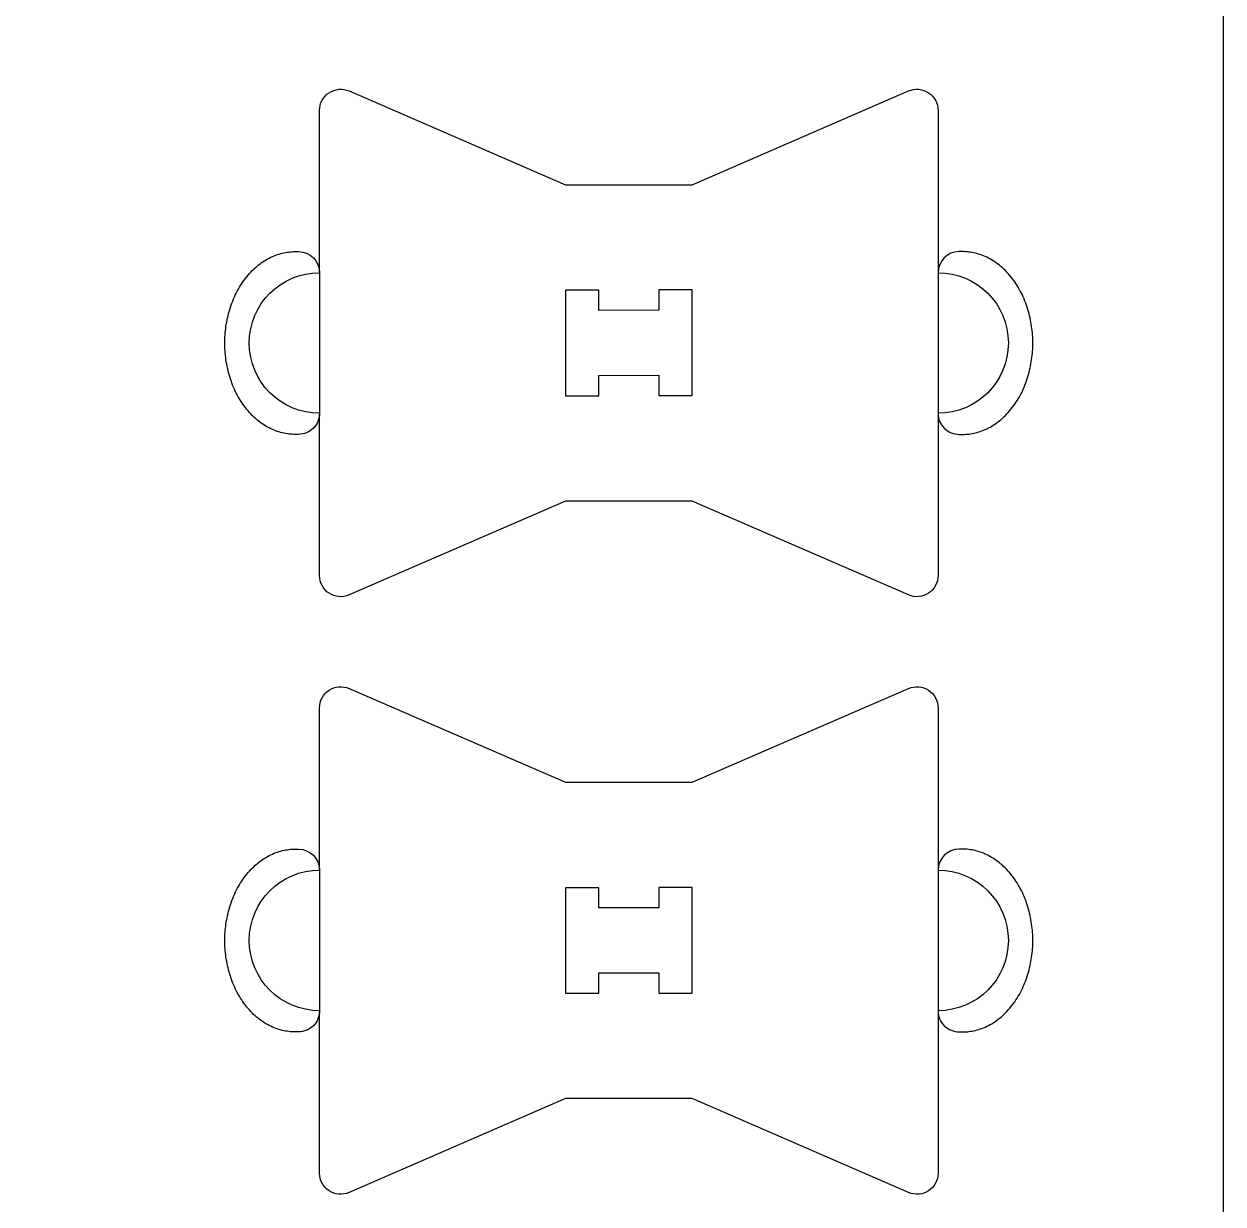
# Model space of a CAD drawing. Header units: millimetres. Extents: x -30 to 12678, y 0 to 23683.
# Drawn here: x 5851.7 to 6192.9, y 2612.1 to 2947.9 of the extents above; entities that cross this region are included whole.
import ezdxf

# ---------------------------------------------------------------- set-up
doc = ezdxf.new("R2010")
doc.units = ezdxf.units.MM
for name, color, linetype, true_color in [('0_SHEET_SPRUCEPLY_2440X122', 1, 'Continuous', 0xff0000), ('3_ANYTOOL_CUTTHROUGH_INSID', 4, 'Continuous', 0x00ffff), ('4_ANYTOOL_CUTTHROUGH_OUTSI', 5, 'Continuous', 0x0000ff), ('5_ANYTOOL_HALF_MILL_9MM_IN', 3, 'Continuous', 0x00ff00)]:
    doc.layers.add(name, color=color, linetype=linetype, true_color=true_color)

msp = doc.modelspace()

# ---------------------------------------------------------------- linework, layer by layer
at = {"layer": '0_SHEET_SPRUCEPLY_2440X122'}
msp.add_lwpolyline([(6192.88, 1290.9), (4972.88, 1290.9), (4972.88, 3730.9), (6192.88, 3730.9)], close=True, dxfattribs=at)
at = {"layer": '3_ANYTOOL_CUTTHROUGH_INSID'}
for points in [[(6032.32, 2866.44), (6015.26, 2866.37), (6015.26, 2872.13), (6005.79, 2872.13), (6005.79, 2842.1), (6015.26, 2842.1), (6015.26, 2847.87), (6032.32, 2847.94), (6032.32, 2842.17), (6041.79, 2842.17), (6041.79, 2872.2), (6032.32, 2872.2)], [(6032.32, 2696.44), (6015.26, 2696.37), (6015.26, 2702.13), (6005.79, 2702.13), (6005.79, 2672.1), (6015.26, 2672.1), (6015.26, 2677.87), (6032.32, 2677.94), (6032.32, 2672.17), (6041.79, 2672.17), (6041.79, 2702.2), (6032.32, 2702.2)]]:
    msp.add_lwpolyline(points, close=True, dxfattribs=at)
at = {"layer": '4_ANYTOOL_CUTTHROUGH_OUTSI'}
for p, q in [((5944.18, 2928.82, 0), (6005.79, 2902.12, 0)), ((6041.79, 2902.12, 0), (6103.41, 2928.82, 0)), ((5935.79, 2877.12, 0), (5935.79, 2923.31, 0)), ((6111.79, 2923.31, 0), (6111.79, 2877.12, 0)), ((6005.79, 2902.12, 0), (6041.79, 2902.12, 0)), ((5935.79, 2790.92, 0), (5935.79, 2837.12, 0)), ((6111.79, 2837.12, 0), (6111.79, 2790.92, 0)), ((6005.79, 2812.12, 0), (5944.18, 2785.42, 0)), ((6041.79, 2812.12, 0), (6005.79, 2812.12, 0)), ((6103.41, 2785.42, 0), (6041.79, 2812.12, 0)), ((5944.18, 2758.82, 0), (6005.79, 2732.12, 0)), ((6041.79, 2732.12, 0), (6103.41, 2758.82, 0)), ((5935.79, 2707.12, 0), (5935.79, 2753.31, 0)), ((6111.79, 2753.31, 0), (6111.79, 2707.12, 0)), ((6005.79, 2732.12, 0), (6041.79, 2732.12, 0)), ((5935.79, 2620.92, 0), (5935.79, 2667.12, 0)), ((6111.79, 2667.12, 0), (6111.79, 2620.92, 0)), ((6005.79, 2642.12, 0), (5944.18, 2615.42, 0)), ((6041.79, 2642.12, 0), (6005.79, 2642.12, 0)), ((6103.41, 2615.42, 0), (6041.79, 2642.12, 0))]:
    msp.add_line(p, q, dxfattribs=at)
at = {"layer": '4_ANYTOOL_CUTTHROUGH_OUTSI', "extrusion": (0, 0, -1)}
for centre, radius, start, end in [((-5941.79, 2923.31, 0), 6, 0, 113.4291), ((-6105.79, 2923.31, 0), 6, 66.5709, 180), ((-5935.79, 2857.12, 0), 20, 270, 90), ((-6111.79, 2857.12, 0), 20, 90, 270), ((-5941.79, 2790.92, 0), 6, 246.5709, 360), ((-6105.79, 2790.92, 0), 6, 180, 293.4291), ((-5941.79, 2753.31, 0), 6, 0, 113.4291), ((-6105.79, 2753.31, 0), 6, 66.5709, 180), ((-5935.79, 2687.12, 0), 20, 270, 90), ((-6111.79, 2687.12, 0), 20, 90, 270), ((-5941.79, 2620.92, 0), 6, 246.5709, 0), ((-6105.79, 2620.92, 0), 6, 180, 293.4291)]:
    msp.add_arc(centre, radius, start, end, dxfattribs=at)
at = {"layer": '5_ANYTOOL_HALF_MILL_9MM_IN'}
for p, q in [((5927.51, 2883.05, 0), (5927.96, 2883.08, 0)), ((5927.96, 2883.08, 0), (5928.41, 2883.1, 0)), ((5928.41, 2883.1, 0), (5928.86, 2883.11, 0)), ((5928.86, 2883.11, 0), (5929.79, 2883.11, 0)), ((6118.73, 2883.11, 0), (6117.79, 2883.11, 0)), ((6119.17, 2883.1, 0), (6118.73, 2883.11, 0)), ((6119.62, 2883.08, 0), (6119.17, 2883.1, 0)), ((6120.07, 2883.05, 0), (6119.62, 2883.08, 0)), ((5918.77, 2879.57, 0), (5919.21, 2879.89, 0)), ((5919.21, 2879.89, 0), (5919.66, 2880.2, 0)), ((5919.66, 2880.2, 0), (5920.11, 2880.5, 0)), ((5920.11, 2880.5, 0), (5920.56, 2880.77, 0)), ((5920.56, 2880.77, 0), (5921.02, 2881.03, 0)), ((5921.02, 2881.03, 0), (5921.48, 2881.28, 0)), ((5921.48, 2881.28, 0), (5921.95, 2881.51, 0)), ((5921.95, 2881.51, 0), (5922.41, 2881.72, 0)), ((5922.41, 2881.72, 0), (5922.88, 2881.92, 0)), ((5922.88, 2881.92, 0), (5923.35, 2882.1, 0)), ((5923.35, 2882.1, 0), (5923.81, 2882.27, 0)), ((5923.81, 2882.27, 0), (5924.28, 2882.42, 0)), ((5924.28, 2882.42, 0), (5924.75, 2882.55, 0)), ((5924.75, 2882.55, 0), (5925.21, 2882.67, 0)), ((5925.21, 2882.67, 0), (5925.68, 2882.78, 0)), ((5925.68, 2882.78, 0), (5926.14, 2882.87, 0)), ((5926.14, 2882.87, 0), (5926.6, 2882.94, 0)), ((5926.6, 2882.94, 0), (5927.06, 2883, 0)), ((5927.06, 2883, 0), (5927.51, 2883.05, 0)), ((6120.53, 2883, 0), (6120.07, 2883.05, 0)), ((6120.99, 2882.94, 0), (6120.53, 2883, 0)), ((6121.45, 2882.87, 0), (6120.99, 2882.94, 0)), ((6121.91, 2882.78, 0), (6121.45, 2882.87, 0)), ((6122.37, 2882.67, 0), (6121.91, 2882.78, 0)), ((6122.84, 2882.55, 0), (6122.37, 2882.67, 0)), ((6123.3, 2882.42, 0), (6122.84, 2882.55, 0)), ((6123.77, 2882.27, 0), (6123.3, 2882.42, 0)), ((6124.24, 2882.1, 0), (6123.77, 2882.27, 0)), ((6124.71, 2881.92, 0), (6124.24, 2882.1, 0)), ((6125.17, 2881.72, 0), (6124.71, 2881.92, 0)), ((6125.64, 2881.51, 0), (6125.17, 2881.72, 0)), ((6126.1, 2881.28, 0), (6125.64, 2881.51, 0)), ((6126.56, 2881.03, 0), (6126.1, 2881.28, 0)), ((6127.02, 2880.77, 0), (6126.56, 2881.03, 0)), ((6127.47, 2880.5, 0), (6127.02, 2880.77, 0)), ((6127.93, 2880.2, 0), (6127.47, 2880.5, 0)), ((6128.37, 2879.89, 0), (6127.93, 2880.2, 0)), ((6128.82, 2879.57, 0), (6128.37, 2879.89, 0)), ((5915.07, 2875.96, 0), (5915.45, 2876.42, 0)), ((5915.45, 2876.42, 0), (5915.84, 2876.86, 0)), ((5915.84, 2876.86, 0), (5916.23, 2877.29, 0)), ((5916.23, 2877.29, 0), (5916.64, 2877.71, 0)), ((5916.64, 2877.71, 0), (5917.05, 2878.11, 0)), ((5917.05, 2878.11, 0), (5917.47, 2878.5, 0)), ((5917.47, 2878.5, 0), (5917.9, 2878.87, 0)), ((5917.9, 2878.87, 0), (5918.33, 2879.22, 0)), ((5918.33, 2879.22, 0), (5918.77, 2879.57, 0)), ((5935.79, 2877.12, 0), (5935.79, 2837.12, 0)), ((6111.79, 2877.12, 0), (6111.79, 2837.12, 0)), ((6129.25, 2879.22, 0), (6128.82, 2879.57, 0)), ((6129.69, 2878.87, 0), (6129.25, 2879.22, 0)), ((6130.11, 2878.5, 0), (6129.69, 2878.87, 0)), ((6130.53, 2878.11, 0), (6130.11, 2878.5, 0)), ((6130.95, 2877.71, 0), (6130.53, 2878.11, 0)), ((6131.35, 2877.29, 0), (6130.95, 2877.71, 0)), ((6131.75, 2876.86, 0), (6131.35, 2877.29, 0)), ((6132.14, 2876.42, 0), (6131.75, 2876.86, 0)), ((6132.52, 2875.96, 0), (6132.14, 2876.42, 0)), ((5912.68, 2872.43, 0), (5912.99, 2872.97, 0)), ((5912.99, 2872.97, 0), (5913.31, 2873.49, 0)), ((5913.31, 2873.49, 0), (5913.64, 2874.01, 0)), ((5913.64, 2874.01, 0), (5913.98, 2874.51, 0)), ((5913.98, 2874.51, 0), (5914.33, 2875.01, 0)), ((5914.33, 2875.01, 0), (5914.69, 2875.49, 0)), ((5914.69, 2875.49, 0), (5915.07, 2875.96, 0)), ((6132.89, 2875.49, 0), (6132.52, 2875.96, 0)), ((6133.25, 2875.01, 0), (6132.89, 2875.49, 0)), ((6133.6, 2874.51, 0), (6133.25, 2875.01, 0)), ((6133.94, 2874.01, 0), (6133.6, 2874.51, 0)), ((6134.28, 2873.49, 0), (6133.94, 2874.01, 0)), ((6134.6, 2872.97, 0), (6134.28, 2873.49, 0)), ((6134.91, 2872.43, 0), (6134.6, 2872.97, 0)), ((5911.07, 2869.05, 0), (5911.31, 2869.63, 0)), ((5911.31, 2869.63, 0), (5911.56, 2870.2, 0)), ((5911.56, 2870.2, 0), (5911.82, 2870.77, 0)), ((5911.82, 2870.77, 0), (5912.09, 2871.33, 0)), ((5912.09, 2871.33, 0), (5912.38, 2871.89, 0)), ((5912.38, 2871.89, 0), (5912.68, 2872.43, 0)), ((6135.2, 2871.89, 0), (6134.91, 2872.43, 0)), ((6135.49, 2871.33, 0), (6135.2, 2871.89, 0)), ((6135.77, 2870.77, 0), (6135.49, 2871.33, 0)), ((6136.03, 2870.2, 0), (6135.77, 2870.77, 0)), ((6136.28, 2869.63, 0), (6136.03, 2870.2, 0)), ((6136.52, 2869.05, 0), (6136.28, 2869.63, 0)), ((5909.89, 2865.47, 0), (5910.06, 2866.07, 0)), ((5910.06, 2866.07, 0), (5910.24, 2866.68, 0)), ((5910.24, 2866.68, 0), (5910.42, 2867.27, 0)), ((5910.42, 2867.27, 0), (5910.63, 2867.87, 0)), ((5910.63, 2867.87, 0), (5910.84, 2868.46, 0)), ((5910.84, 2868.46, 0), (5911.07, 2869.05, 0)), ((6136.74, 2868.46, 0), (6136.52, 2869.05, 0)), ((6136.96, 2867.87, 0), (6136.74, 2868.46, 0)), ((6137.16, 2867.27, 0), (6136.96, 2867.87, 0)), ((6137.35, 2866.68, 0), (6137.16, 2867.27, 0)), ((6137.53, 2866.07, 0), (6137.35, 2866.68, 0)), ((6137.69, 2865.47, 0), (6137.53, 2866.07, 0)), ((5909.26, 2862.44, 0), (5909.36, 2863.05, 0)), ((5909.36, 2863.05, 0), (5909.47, 2863.65, 0)), ((5909.47, 2863.65, 0), (5909.6, 2864.26, 0)), ((5909.6, 2864.26, 0), (5909.74, 2864.87, 0)), ((5909.74, 2864.87, 0), (5909.89, 2865.47, 0)), ((6137.84, 2864.87, 0), (6137.69, 2865.47, 0)), ((6137.98, 2864.26, 0), (6137.84, 2864.87, 0)), ((6138.11, 2863.65, 0), (6137.98, 2864.26, 0)), ((6138.22, 2863.05, 0), (6138.11, 2863.65, 0)), ((6138.33, 2862.44, 0), (6138.22, 2863.05, 0)), ((5908.87, 2858.85, 0), (5908.91, 2859.44, 0)), ((5908.91, 2859.44, 0), (5908.96, 2860.04, 0)), ((5908.96, 2860.04, 0), (5909.01, 2860.63, 0)), ((5909.01, 2860.63, 0), (5909.08, 2861.23, 0)), ((5909.08, 2861.23, 0), (5909.16, 2861.84, 0)), ((5909.16, 2861.84, 0), (5909.26, 2862.44, 0)), ((6138.42, 2861.84, 0), (6138.33, 2862.44, 0)), ((6138.5, 2861.23, 0), (6138.42, 2861.84, 0)), ((6138.57, 2860.63, 0), (6138.5, 2861.23, 0)), ((6138.63, 2860.04, 0), (6138.57, 2860.63, 0)), ((6138.67, 2859.44, 0), (6138.63, 2860.04, 0)), ((6138.71, 2858.85, 0), (6138.67, 2859.44, 0)), ((5908.83, 2857.11, 0), (5908.85, 2858.26, 0)), ((5908.85, 2855.95, 0), (5908.83, 2857.11, 0)), ((5908.85, 2858.26, 0), (5908.87, 2858.85, 0)), ((5908.87, 2855.36, 0), (5908.85, 2855.95, 0)), ((6138.73, 2858.26, 0), (6138.71, 2858.85, 0)), ((6138.71, 2855.36, 0), (6138.73, 2855.95, 0)), ((6138.75, 2857.11, 0), (6138.73, 2858.26, 0)), ((6138.73, 2855.95, 0), (6138.75, 2857.11, 0)), ((5908.91, 2854.77, 0), (5908.87, 2855.36, 0)), ((5908.96, 2854.18, 0), (5908.91, 2854.77, 0)), ((5909.01, 2853.58, 0), (5908.96, 2854.18, 0)), ((5909.08, 2852.98, 0), (5909.01, 2853.58, 0)), ((5909.16, 2852.37, 0), (5909.08, 2852.98, 0)), ((5909.25, 2851.77, 0), (5909.16, 2852.37, 0)), ((6138.33, 2851.77, 0), (6138.42, 2852.37, 0)), ((6138.42, 2852.37, 0), (6138.5, 2852.98, 0)), ((6138.5, 2852.98, 0), (6138.57, 2853.58, 0)), ((6138.57, 2853.58, 0), (6138.63, 2854.18, 0)), ((6138.63, 2854.18, 0), (6138.67, 2854.77, 0)), ((6138.67, 2854.77, 0), (6138.71, 2855.36, 0)), ((5909.36, 2851.16, 0), (5909.25, 2851.77, 0)), ((5909.47, 2850.56, 0), (5909.36, 2851.16, 0)), ((5909.6, 2849.95, 0), (5909.47, 2850.56, 0)), ((5909.74, 2849.35, 0), (5909.6, 2849.95, 0)), ((5909.89, 2848.74, 0), (5909.74, 2849.35, 0)), ((6137.69, 2848.74, 0), (6137.84, 2849.35, 0)), ((6137.84, 2849.35, 0), (6137.98, 2849.95, 0)), ((6137.98, 2849.95, 0), (6138.11, 2850.56, 0)), ((6138.11, 2850.56, 0), (6138.23, 2851.16, 0)), ((6138.23, 2851.16, 0), (6138.33, 2851.77, 0)), ((5910.06, 2848.14, 0), (5909.89, 2848.74, 0)), ((5910.23, 2847.54, 0), (5910.06, 2848.14, 0)), ((5910.42, 2846.94, 0), (5910.23, 2847.54, 0)), ((5910.62, 2846.34, 0), (5910.42, 2846.94, 0)), ((5910.84, 2845.75, 0), (5910.62, 2846.34, 0)), ((5911.06, 2845.16, 0), (5910.84, 2845.75, 0)), ((6136.52, 2845.16, 0), (6136.75, 2845.75, 0)), ((6136.75, 2845.75, 0), (6136.96, 2846.34, 0)), ((6136.96, 2846.34, 0), (6137.16, 2846.94, 0)), ((6137.16, 2846.94, 0), (6137.35, 2847.54, 0)), ((6137.35, 2847.54, 0), (6137.53, 2848.14, 0)), ((6137.53, 2848.14, 0), (6137.69, 2848.74, 0)), ((5911.3, 2844.58, 0), (5911.06, 2845.16, 0)), ((5911.55, 2844.01, 0), (5911.3, 2844.58, 0)), ((5911.81, 2843.44, 0), (5911.55, 2844.01, 0)), ((5912.09, 2842.88, 0), (5911.81, 2843.44, 0)), ((5912.37, 2842.33, 0), (5912.09, 2842.88, 0)), ((5912.67, 2841.78, 0), (5912.37, 2842.33, 0)), ((6134.92, 2841.78, 0), (6135.21, 2842.33, 0)), ((6135.21, 2842.33, 0), (6135.5, 2842.88, 0)), ((6135.5, 2842.88, 0), (6135.77, 2843.44, 0)), ((6135.77, 2843.44, 0), (6136.04, 2844.01, 0)), ((6136.04, 2844.01, 0), (6136.29, 2844.58, 0)), ((6136.29, 2844.58, 0), (6136.52, 2845.16, 0)), ((5912.98, 2841.24, 0), (5912.67, 2841.78, 0)), ((5913.3, 2840.72, 0), (5912.98, 2841.24, 0)), ((5913.63, 2840.2, 0), (5913.3, 2840.72, 0)), ((5913.97, 2839.7, 0), (5913.63, 2840.2, 0)), ((5914.32, 2839.2, 0), (5913.97, 2839.7, 0)), ((5914.68, 2838.72, 0), (5914.32, 2839.2, 0)), ((5915.05, 2838.25, 0), (5914.68, 2838.72, 0)), ((6132.53, 2838.25, 0), (6132.9, 2838.72, 0)), ((6132.9, 2838.72, 0), (6133.27, 2839.2, 0)), ((6133.27, 2839.2, 0), (6133.62, 2839.7, 0)), ((6133.62, 2839.7, 0), (6133.96, 2840.2, 0)), ((6133.96, 2840.2, 0), (6134.29, 2840.72, 0)), ((6134.29, 2840.72, 0), (6134.61, 2841.24, 0)), ((6134.61, 2841.24, 0), (6134.92, 2841.78, 0)), ((5915.43, 2837.79, 0), (5915.05, 2838.25, 0)), ((5915.82, 2837.35, 0), (5915.43, 2837.79, 0)), ((5916.21, 2836.92, 0), (5915.82, 2837.35, 0)), ((5916.62, 2836.5, 0), (5916.21, 2836.92, 0)), ((5917.03, 2836.1, 0), (5916.62, 2836.5, 0)), ((5917.45, 2835.72, 0), (5917.03, 2836.1, 0)), ((5917.87, 2835.34, 0), (5917.45, 2835.72, 0)), ((5918.3, 2834.99, 0), (5917.87, 2835.34, 0)), ((6129.28, 2834.99, 0), (6129.71, 2835.34, 0)), ((6129.71, 2835.34, 0), (6130.14, 2835.72, 0)), ((6130.14, 2835.72, 0), (6130.55, 2836.1, 0)), ((6130.55, 2836.1, 0), (6130.97, 2836.5, 0)), ((6130.97, 2836.5, 0), (6131.37, 2836.92, 0)), ((6131.37, 2836.92, 0), (6131.77, 2837.35, 0)), ((6131.77, 2837.35, 0), (6132.15, 2837.79, 0)), ((6132.15, 2837.79, 0), (6132.53, 2838.25, 0)), ((5918.74, 2834.65, 0), (5918.3, 2834.99, 0)), ((5919.18, 2834.32, 0), (5918.74, 2834.65, 0)), ((5919.63, 2834.01, 0), (5919.18, 2834.32, 0)), ((5920.08, 2833.72, 0), (5919.63, 2834.01, 0)), ((5920.53, 2833.44, 0), (5920.08, 2833.72, 0)), ((5920.99, 2833.18, 0), (5920.53, 2833.44, 0)), ((5921.45, 2832.93, 0), (5920.99, 2833.18, 0)), ((5921.91, 2832.7, 0), (5921.45, 2832.93, 0)), ((5922.38, 2832.49, 0), (5921.91, 2832.7, 0)), ((5922.84, 2832.29, 0), (5922.38, 2832.49, 0)), ((5923.31, 2832.11, 0), (5922.84, 2832.29, 0)), ((5923.77, 2831.94, 0), (5923.31, 2832.11, 0)), ((5924.24, 2831.79, 0), (5923.77, 2831.94, 0)), ((6123.35, 2831.79, 0), (6123.81, 2831.94, 0)), ((6123.81, 2831.94, 0), (6124.28, 2832.11, 0)), ((6124.28, 2832.11, 0), (6124.74, 2832.29, 0)), ((6124.74, 2832.29, 0), (6125.21, 2832.49, 0)), ((6125.21, 2832.49, 0), (6125.67, 2832.7, 0)), ((6125.67, 2832.7, 0), (6126.13, 2832.93, 0)), ((6126.13, 2832.93, 0), (6126.59, 2833.18, 0)), ((6126.59, 2833.18, 0), (6127.05, 2833.44, 0)), ((6127.05, 2833.44, 0), (6127.5, 2833.72, 0)), ((6127.5, 2833.72, 0), (6127.95, 2834.01, 0)), ((6127.95, 2834.01, 0), (6128.4, 2834.32, 0)), ((6128.4, 2834.32, 0), (6128.84, 2834.65, 0)), ((6128.84, 2834.65, 0), (6129.28, 2834.99, 0)), ((5924.7, 2831.66, 0), (5924.24, 2831.79, 0)), ((5925.17, 2831.54, 0), (5924.7, 2831.66, 0)), ((5925.63, 2831.44, 0), (5925.17, 2831.54, 0)), ((5926.09, 2831.35, 0), (5925.63, 2831.44, 0)), ((5926.55, 2831.27, 0), (5926.09, 2831.35, 0)), ((5927.01, 2831.21, 0), (5926.55, 2831.27, 0)), ((5927.46, 2831.16, 0), (5927.01, 2831.21, 0)), ((5927.91, 2831.13, 0), (5927.46, 2831.16, 0)), ((5928.36, 2831.11, 0), (5927.91, 2831.13, 0)), ((5928.8, 2831.11, 0), (5928.36, 2831.11, 0)), ((5929.79, 2831.11, 0), (5928.8, 2831.11, 0)), ((6117.79, 2831.11, 0), (6118.78, 2831.11, 0)), ((6118.78, 2831.11, 0), (6119.22, 2831.11, 0)), ((6119.22, 2831.11, 0), (6119.67, 2831.13, 0)), ((6119.67, 2831.13, 0), (6120.12, 2831.16, 0)), ((6120.12, 2831.16, 0), (6120.58, 2831.21, 0)), ((6120.58, 2831.21, 0), (6121.03, 2831.27, 0)), ((6121.03, 2831.27, 0), (6121.49, 2831.35, 0)), ((6121.49, 2831.35, 0), (6121.95, 2831.44, 0)), ((6121.95, 2831.44, 0), (6122.42, 2831.54, 0)), ((6122.42, 2831.54, 0), (6122.88, 2831.66, 0)), ((6122.88, 2831.66, 0), (6123.35, 2831.79, 0)), ((5924.28, 2712.42, 0), (5924.75, 2712.55, 0)), ((5924.75, 2712.55, 0), (5925.21, 2712.67, 0)), ((5925.21, 2712.67, 0), (5925.68, 2712.78, 0)), ((5925.68, 2712.78, 0), (5926.14, 2712.87, 0)), ((5926.14, 2712.87, 0), (5926.6, 2712.94, 0)), ((5926.6, 2712.94, 0), (5927.06, 2713, 0)), ((5927.06, 2713, 0), (5927.51, 2713.05, 0)), ((5927.51, 2713.05, 0), (5927.96, 2713.08, 0)), ((5927.96, 2713.08, 0), (5928.41, 2713.1, 0)), ((5928.41, 2713.1, 0), (5928.86, 2713.11, 0)), ((5928.86, 2713.11, 0), (5929.79, 2713.11, 0)), ((6118.73, 2713.11, 0), (6117.79, 2713.11, 0)), ((6119.17, 2713.1, 0), (6118.73, 2713.11, 0)), ((6119.62, 2713.08, 0), (6119.17, 2713.1, 0)), ((6120.07, 2713.05, 0), (6119.62, 2713.08, 0)), ((6120.53, 2713, 0), (6120.07, 2713.05, 0)), ((6120.99, 2712.94, 0), (6120.53, 2713, 0)), ((6121.45, 2712.87, 0), (6120.99, 2712.94, 0)), ((6121.91, 2712.78, 0), (6121.45, 2712.87, 0)), ((6122.37, 2712.67, 0), (6121.91, 2712.78, 0)), ((6122.84, 2712.55, 0), (6122.37, 2712.67, 0)), ((6123.3, 2712.42, 0), (6122.84, 2712.55, 0)), ((5917.9, 2708.87, 0), (5918.33, 2709.22, 0)), ((5918.33, 2709.22, 0), (5918.77, 2709.57, 0)), ((5918.77, 2709.57, 0), (5919.21, 2709.89, 0)), ((5919.21, 2709.89, 0), (5919.66, 2710.2, 0)), ((5919.66, 2710.2, 0), (5920.11, 2710.5, 0)), ((5920.11, 2710.5, 0), (5920.56, 2710.77, 0)), ((5920.56, 2710.77, 0), (5921.02, 2711.03, 0)), ((5921.02, 2711.03, 0), (5921.48, 2711.28, 0)), ((5921.48, 2711.28, 0), (5921.95, 2711.51, 0)), ((5921.95, 2711.51, 0), (5922.41, 2711.72, 0)), ((5922.41, 2711.72, 0), (5922.88, 2711.92, 0)), ((5922.88, 2711.92, 0), (5923.35, 2712.1, 0)), ((5923.35, 2712.1, 0), (5923.81, 2712.27, 0)), ((5923.81, 2712.27, 0), (5924.28, 2712.42, 0)), ((6123.77, 2712.27, 0), (6123.3, 2712.42, 0)), ((6124.24, 2712.1, 0), (6123.77, 2712.27, 0)), ((6124.71, 2711.92, 0), (6124.24, 2712.1, 0)), ((6125.17, 2711.72, 0), (6124.71, 2711.92, 0)), ((6125.64, 2711.51, 0), (6125.17, 2711.72, 0)), ((6126.1, 2711.28, 0), (6125.64, 2711.51, 0)), ((6126.56, 2711.03, 0), (6126.1, 2711.28, 0)), ((6127.02, 2710.77, 0), (6126.56, 2711.03, 0)), ((6127.47, 2710.5, 0), (6127.02, 2710.77, 0)), ((6127.93, 2710.2, 0), (6127.47, 2710.5, 0)), ((6128.37, 2709.89, 0), (6127.93, 2710.2, 0)), ((6128.82, 2709.57, 0), (6128.37, 2709.89, 0)), ((6129.25, 2709.22, 0), (6128.82, 2709.57, 0)), ((6129.69, 2708.87, 0), (6129.25, 2709.22, 0)), ((5914.69, 2705.49, 0), (5915.07, 2705.96, 0)), ((5915.07, 2705.96, 0), (5915.45, 2706.42, 0)), ((5915.45, 2706.42, 0), (5915.84, 2706.86, 0)), ((5915.84, 2706.86, 0), (5916.23, 2707.29, 0)), ((5916.23, 2707.29, 0), (5916.64, 2707.71, 0)), ((5916.64, 2707.71, 0), (5917.05, 2708.11, 0)), ((5917.05, 2708.11, 0), (5917.47, 2708.5, 0)), ((5917.47, 2708.5, 0), (5917.9, 2708.87, 0)), ((5935.79, 2707.12, 0), (5935.79, 2667.12, 0)), ((6111.79, 2707.12, 0), (6111.79, 2667.12, 0)), ((6130.11, 2708.5, 0), (6129.69, 2708.87, 0)), ((6130.53, 2708.11, 0), (6130.11, 2708.5, 0)), ((6130.95, 2707.71, 0), (6130.53, 2708.11, 0)), ((6131.35, 2707.29, 0), (6130.95, 2707.71, 0)), ((6131.75, 2706.86, 0), (6131.35, 2707.29, 0)), ((6132.14, 2706.42, 0), (6131.75, 2706.86, 0)), ((6132.52, 2705.96, 0), (6132.14, 2706.42, 0)), ((6132.89, 2705.49, 0), (6132.52, 2705.96, 0)), ((5912.38, 2701.89, 0), (5912.68, 2702.43, 0)), ((5912.68, 2702.43, 0), (5912.99, 2702.97, 0)), ((5912.99, 2702.97, 0), (5913.31, 2703.49, 0)), ((5913.31, 2703.49, 0), (5913.64, 2704.01, 0)), ((5913.64, 2704.01, 0), (5913.98, 2704.51, 0)), ((5913.98, 2704.51, 0), (5914.33, 2705.01, 0)), ((5914.33, 2705.01, 0), (5914.69, 2705.49, 0)), ((6133.25, 2705.01, 0), (6132.89, 2705.49, 0)), ((6133.6, 2704.51, 0), (6133.25, 2705.01, 0)), ((6133.94, 2704.01, 0), (6133.6, 2704.51, 0)), ((6134.28, 2703.49, 0), (6133.94, 2704.01, 0)), ((6134.6, 2702.97, 0), (6134.28, 2703.49, 0)), ((6134.91, 2702.43, 0), (6134.6, 2702.97, 0)), ((6135.2, 2701.89, 0), (6134.91, 2702.43, 0)), ((5910.84, 2698.46, 0), (5911.07, 2699.05, 0)), ((5911.07, 2699.05, 0), (5911.31, 2699.63, 0)), ((5911.31, 2699.63, 0), (5911.56, 2700.2, 0)), ((5911.56, 2700.2, 0), (5911.82, 2700.77, 0)), ((5911.82, 2700.77, 0), (5912.09, 2701.33, 0)), ((5912.09, 2701.33, 0), (5912.38, 2701.89, 0)), ((6135.49, 2701.33, 0), (6135.2, 2701.89, 0)), ((6135.77, 2700.77, 0), (6135.49, 2701.33, 0)), ((6136.03, 2700.2, 0), (6135.77, 2700.77, 0)), ((6136.28, 2699.63, 0), (6136.03, 2700.2, 0)), ((6136.52, 2699.05, 0), (6136.28, 2699.63, 0)), ((6136.74, 2698.46, 0), (6136.52, 2699.05, 0)), ((5909.74, 2694.87, 0), (5909.89, 2695.47, 0)), ((5909.89, 2695.47, 0), (5910.06, 2696.07, 0)), ((5910.06, 2696.07, 0), (5910.24, 2696.68, 0)), ((5910.24, 2696.68, 0), (5910.42, 2697.27, 0)), ((5910.42, 2697.27, 0), (5910.63, 2697.87, 0)), ((5910.63, 2697.87, 0), (5910.84, 2698.46, 0)), ((6136.96, 2697.87, 0), (6136.74, 2698.46, 0)), ((6137.16, 2697.27, 0), (6136.96, 2697.87, 0)), ((6137.35, 2696.68, 0), (6137.16, 2697.27, 0)), ((6137.53, 2696.07, 0), (6137.35, 2696.68, 0)), ((6137.69, 2695.47, 0), (6137.53, 2696.07, 0)), ((6137.84, 2694.87, 0), (6137.69, 2695.47, 0)), ((5909.16, 2691.84, 0), (5909.26, 2692.44, 0)), ((5909.26, 2692.44, 0), (5909.36, 2693.05, 0)), ((5909.36, 2693.05, 0), (5909.47, 2693.65, 0)), ((5909.47, 2693.65, 0), (5909.6, 2694.26, 0)), ((5909.6, 2694.26, 0), (5909.74, 2694.87, 0)), ((6137.98, 2694.26, 0), (6137.84, 2694.87, 0)), ((6138.11, 2693.65, 0), (6137.98, 2694.26, 0)), ((6138.22, 2693.05, 0), (6138.11, 2693.65, 0)), ((6138.33, 2692.44, 0), (6138.22, 2693.05, 0)), ((6138.42, 2691.84, 0), (6138.33, 2692.44, 0)), ((5908.85, 2688.26, 0), (5908.87, 2688.85, 0)), ((5908.87, 2688.85, 0), (5908.91, 2689.44, 0)), ((5908.91, 2689.44, 0), (5908.96, 2690.04, 0)), ((5908.96, 2690.04, 0), (5909.01, 2690.63, 0)), ((5909.01, 2690.63, 0), (5909.08, 2691.23, 0)), ((5909.08, 2691.23, 0), (5909.16, 2691.84, 0)), ((6138.5, 2691.23, 0), (6138.42, 2691.84, 0)), ((6138.57, 2690.63, 0), (6138.5, 2691.23, 0)), ((6138.63, 2690.04, 0), (6138.57, 2690.63, 0)), ((6138.67, 2689.44, 0), (6138.63, 2690.04, 0)), ((6138.71, 2688.85, 0), (6138.67, 2689.44, 0)), ((6138.73, 2688.26, 0), (6138.71, 2688.85, 0)), ((5908.83, 2687.11, 0), (5908.85, 2688.26, 0)), ((5908.85, 2685.95, 0), (5908.83, 2687.11, 0)), ((5908.87, 2685.36, 0), (5908.85, 2685.95, 0)), ((5908.91, 2684.77, 0), (5908.87, 2685.36, 0)), ((6138.67, 2684.77, 0), (6138.71, 2685.36, 0)), ((6138.71, 2685.36, 0), (6138.73, 2685.95, 0)), ((6138.75, 2687.11, 0), (6138.73, 2688.26, 0)), ((6138.73, 2685.95, 0), (6138.75, 2687.11, 0)), ((5908.96, 2684.18, 0), (5908.91, 2684.77, 0)), ((5909.01, 2683.58, 0), (5908.96, 2684.18, 0)), ((5909.08, 2682.98, 0), (5909.01, 2683.58, 0)), ((5909.16, 2682.37, 0), (5909.08, 2682.98, 0)), ((5909.25, 2681.77, 0), (5909.16, 2682.37, 0)), ((5909.36, 2681.16, 0), (5909.25, 2681.77, 0)), ((6138.23, 2681.16, 0), (6138.33, 2681.77, 0)), ((6138.33, 2681.77, 0), (6138.42, 2682.37, 0)), ((6138.42, 2682.37, 0), (6138.5, 2682.98, 0)), ((6138.5, 2682.98, 0), (6138.57, 2683.58, 0)), ((6138.57, 2683.58, 0), (6138.63, 2684.18, 0)), ((6138.63, 2684.18, 0), (6138.67, 2684.77, 0)), ((5909.47, 2680.56, 0), (5909.36, 2681.16, 0)), ((5909.6, 2679.95, 0), (5909.47, 2680.56, 0)), ((5909.74, 2679.35, 0), (5909.6, 2679.95, 0)), ((5909.89, 2678.74, 0), (5909.74, 2679.35, 0)), ((5910.06, 2678.14, 0), (5909.89, 2678.74, 0)), ((6137.53, 2678.14, 0), (6137.69, 2678.74, 0)), ((6137.69, 2678.74, 0), (6137.84, 2679.35, 0)), ((6137.84, 2679.35, 0), (6137.98, 2679.95, 0)), ((6137.98, 2679.95, 0), (6138.11, 2680.56, 0)), ((6138.11, 2680.56, 0), (6138.23, 2681.16, 0)), ((5910.23, 2677.54, 0), (5910.06, 2678.14, 0)), ((5910.42, 2676.94, 0), (5910.23, 2677.54, 0)), ((5910.62, 2676.34, 0), (5910.42, 2676.94, 0)), ((5910.84, 2675.75, 0), (5910.62, 2676.34, 0)), ((5911.06, 2675.16, 0), (5910.84, 2675.75, 0)), ((5911.3, 2674.58, 0), (5911.06, 2675.16, 0)), ((6136.29, 2674.58, 0), (6136.52, 2675.16, 0)), ((6136.52, 2675.16, 0), (6136.75, 2675.75, 0)), ((6136.75, 2675.75, 0), (6136.96, 2676.34, 0)), ((6136.96, 2676.34, 0), (6137.16, 2676.94, 0)), ((6137.16, 2676.94, 0), (6137.35, 2677.54, 0)), ((6137.35, 2677.54, 0), (6137.53, 2678.14, 0)), ((5911.55, 2674.01, 0), (5911.3, 2674.58, 0)), ((5911.81, 2673.44, 0), (5911.55, 2674.01, 0)), ((5912.09, 2672.88, 0), (5911.81, 2673.44, 0)), ((5912.37, 2672.33, 0), (5912.09, 2672.88, 0)), ((5912.67, 2671.78, 0), (5912.37, 2672.33, 0)), ((5912.98, 2671.24, 0), (5912.67, 2671.78, 0)), ((6134.61, 2671.24, 0), (6134.92, 2671.78, 0)), ((6134.92, 2671.78, 0), (6135.21, 2672.33, 0)), ((6135.21, 2672.33, 0), (6135.5, 2672.88, 0)), ((6135.5, 2672.88, 0), (6135.77, 2673.44, 0)), ((6135.77, 2673.44, 0), (6136.04, 2674.01, 0)), ((6136.04, 2674.01, 0), (6136.29, 2674.58, 0)), ((5913.3, 2670.72, 0), (5912.98, 2671.24, 0)), ((5913.63, 2670.2, 0), (5913.3, 2670.72, 0)), ((5913.97, 2669.7, 0), (5913.63, 2670.2, 0)), ((5914.32, 2669.2, 0), (5913.97, 2669.7, 0)), ((5914.68, 2668.72, 0), (5914.32, 2669.2, 0)), ((5915.05, 2668.25, 0), (5914.68, 2668.72, 0)), ((5915.43, 2667.79, 0), (5915.05, 2668.25, 0)), ((6132.15, 2667.79, 0), (6132.53, 2668.25, 0)), ((6132.53, 2668.25, 0), (6132.9, 2668.72, 0)), ((6132.9, 2668.72, 0), (6133.27, 2669.2, 0)), ((6133.27, 2669.2, 0), (6133.62, 2669.7, 0)), ((6133.62, 2669.7, 0), (6133.96, 2670.2, 0)), ((6133.96, 2670.2, 0), (6134.29, 2670.72, 0)), ((6134.29, 2670.72, 0), (6134.61, 2671.24, 0)), ((5915.82, 2667.35, 0), (5915.43, 2667.79, 0)), ((5916.21, 2666.92, 0), (5915.82, 2667.35, 0)), ((5916.62, 2666.5, 0), (5916.21, 2666.92, 0)), ((5917.03, 2666.1, 0), (5916.62, 2666.5, 0)), ((5917.45, 2665.72, 0), (5917.03, 2666.1, 0)), ((5917.87, 2665.34, 0), (5917.45, 2665.72, 0)), ((5918.3, 2664.99, 0), (5917.87, 2665.34, 0)), ((5918.74, 2664.65, 0), (5918.3, 2664.99, 0)), ((6128.84, 2664.65, 0), (6129.28, 2664.99, 0)), ((6129.28, 2664.99, 0), (6129.71, 2665.34, 0)), ((6129.71, 2665.34, 0), (6130.14, 2665.72, 0)), ((6130.14, 2665.72, 0), (6130.55, 2666.1, 0)), ((6130.55, 2666.1, 0), (6130.97, 2666.5, 0)), ((6130.97, 2666.5, 0), (6131.37, 2666.92, 0)), ((6131.37, 2666.92, 0), (6131.77, 2667.35, 0)), ((6131.77, 2667.35, 0), (6132.15, 2667.79, 0)), ((5919.18, 2664.32, 0), (5918.74, 2664.65, 0)), ((5919.63, 2664.01, 0), (5919.18, 2664.32, 0)), ((5920.08, 2663.72, 0), (5919.63, 2664.01, 0)), ((5920.53, 2663.44, 0), (5920.08, 2663.72, 0)), ((5920.99, 2663.18, 0), (5920.53, 2663.44, 0)), ((5921.45, 2662.93, 0), (5920.99, 2663.18, 0)), ((5921.91, 2662.7, 0), (5921.45, 2662.93, 0)), ((5922.38, 2662.49, 0), (5921.91, 2662.7, 0)), ((5922.84, 2662.29, 0), (5922.38, 2662.49, 0)), ((5923.31, 2662.11, 0), (5922.84, 2662.29, 0)), ((5923.77, 2661.94, 0), (5923.31, 2662.11, 0)), ((5924.24, 2661.79, 0), (5923.77, 2661.94, 0)), ((5924.7, 2661.66, 0), (5924.24, 2661.79, 0)), ((5925.17, 2661.54, 0), (5924.7, 2661.66, 0)), ((5925.63, 2661.44, 0), (5925.17, 2661.54, 0)), ((5926.09, 2661.35, 0), (5925.63, 2661.44, 0)), ((5926.55, 2661.27, 0), (5926.09, 2661.35, 0)), ((6121.03, 2661.27, 0), (6121.49, 2661.35, 0)), ((6121.49, 2661.35, 0), (6121.95, 2661.44, 0)), ((6121.95, 2661.44, 0), (6122.42, 2661.54, 0)), ((6122.42, 2661.54, 0), (6122.88, 2661.66, 0)), ((6122.88, 2661.66, 0), (6123.35, 2661.79, 0)), ((6123.35, 2661.79, 0), (6123.81, 2661.94, 0)), ((6123.81, 2661.94, 0), (6124.28, 2662.11, 0)), ((6124.28, 2662.11, 0), (6124.74, 2662.29, 0)), ((6124.74, 2662.29, 0), (6125.21, 2662.49, 0)), ((6125.21, 2662.49, 0), (6125.67, 2662.7, 0)), ((6125.67, 2662.7, 0), (6126.13, 2662.93, 0)), ((6126.13, 2662.93, 0), (6126.59, 2663.18, 0)), ((6126.59, 2663.18, 0), (6127.05, 2663.44, 0)), ((6127.05, 2663.44, 0), (6127.5, 2663.72, 0)), ((6127.5, 2663.72, 0), (6127.95, 2664.01, 0)), ((6127.95, 2664.01, 0), (6128.4, 2664.32, 0)), ((6128.4, 2664.32, 0), (6128.84, 2664.65, 0)), ((5927.01, 2661.21, 0), (5926.55, 2661.27, 0)), ((5927.46, 2661.16, 0), (5927.01, 2661.21, 0)), ((5927.91, 2661.13, 0), (5927.46, 2661.16, 0)), ((5928.36, 2661.11, 0), (5927.91, 2661.13, 0)), ((5928.8, 2661.11, 0), (5928.36, 2661.11, 0)), ((5929.79, 2661.11, 0), (5928.8, 2661.11, 0)), ((6117.79, 2661.11, 0), (6118.78, 2661.11, 0)), ((6118.78, 2661.11, 0), (6119.22, 2661.11, 0)), ((6119.22, 2661.11, 0), (6119.67, 2661.13, 0)), ((6119.67, 2661.13, 0), (6120.12, 2661.16, 0)), ((6120.12, 2661.16, 0), (6120.58, 2661.21, 0)), ((6120.58, 2661.21, 0), (6121.03, 2661.27, 0))]:
    msp.add_line(p, q, dxfattribs=at)
at = {"layer": '5_ANYTOOL_HALF_MILL_9MM_IN', "extrusion": (0, 0, -1)}
for centre, start, end in [((-5929.79, 2877.11, 0), 90, 179.8932), ((-5929.79, 2837.11, 0), 179.8932, 270), ((-5929.79, 2707.11, 0), 90, 179.8932), ((-5929.79, 2667.11, 0), 179.8932, 270)]:
    msp.add_arc(centre, 6, start, end, dxfattribs=at)
at = {"layer": '5_ANYTOOL_HALF_MILL_9MM_IN'}
for centre, start, end in [((6117.79, 2877.11, 0), 90, 179.8932), ((6117.79, 2837.11, 0), 179.8932, 270), ((6117.79, 2707.11, 0), 90, 179.8932), ((6117.79, 2667.11, 0), 179.8932, 270)]:
    msp.add_arc(centre, 6, start, end, dxfattribs=at)

doc.saveas('drawing.dxf')
